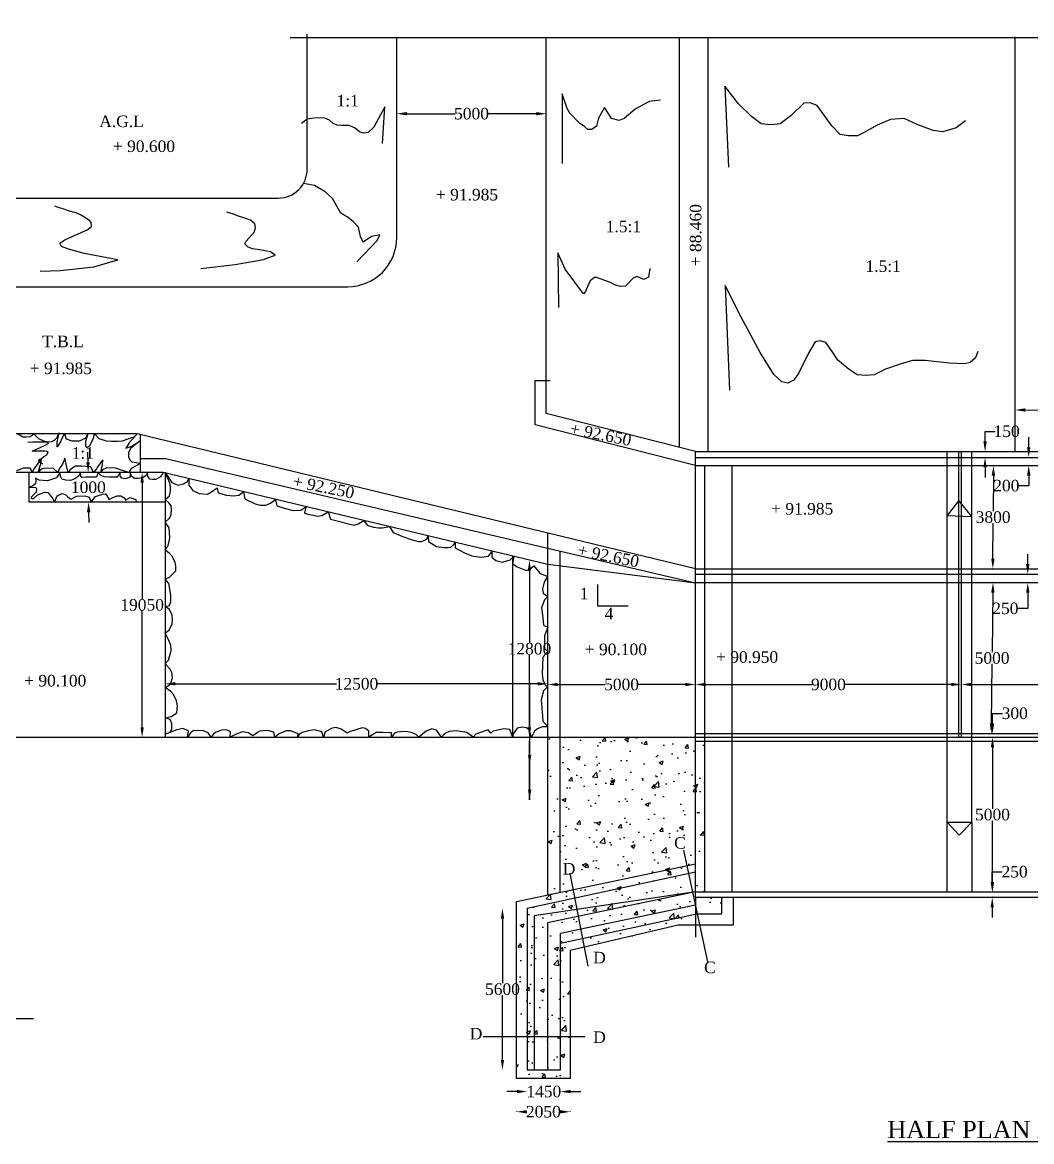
# Model space of a CAD drawing. Header units: millimetres. Extents: x 5087 to 179625, y 5031 to 118555.
# Drawn here: x 22713 to 57688, y 37127 to 75912 of the extents above; entities that cross this region are included whole.
import ezdxf

# ---------------------------------------------------------------- set-up
doc = ezdxf.new("R2010")
doc.units = ezdxf.units.MM
doc.header["$MEASUREMENT"] = 0
for name, color, linetype in [('DIM', 5, 'Continuous'), ('DO LINE', 3, 'Continuous'), ('DWG.LINE', 10, 'Continuous'), ('HATCH', 2, 'Continuous'), ('TEXT', 7, 'Continuous')]:
    doc.layers.add(name, color=color, linetype=linetype)
doc.layers.add('TITLE', color=7, linetype='Continuous', lineweight=30)
doc.styles.get("Standard").update_dxf_attribs({"font": 'TIMES.TTF', "height": 400})
doc.dimstyles.get("Standard").update_dxf_attribs({"dimtxt": 400, "dimasz": 350, "dimexe": 0.18, "dimexo": 0.0625, "dimgap": 0.09, "dimtad": 0, "dimtih": 1, "dimtoh": 1, "dimdec": 0, "dimzin": 0, "dimdsep": 46, "dimtxsty": 'Standard', "dimcen": 300, "dimclrd": 5, "dimclre": 5, "dimclrt": 4, "dimadec": 0, "dimazin": 0, "dimtfac": 1, "dimtdec": 0, "dimtofl": 0, "dimtmove": 0, "dimatfit": 3, "dimfxl": 5, "dimfxlon": 1, "dimtolj": 1, "dimtzin": 0, "dimarcsym": 0})

# ---------------------------------------------------------------- blocks, each defined once
blk = doc.blocks.new('*D37')
at = {"layer": 'Defpoints', "color": 0, "ltscale": 0.2}
for p in [(26863, 60313), (26882, 60313), (26883, 51137)]:
    blk.add_point(p, dxfattribs=at)
at = {"layer": 'DIM', "color": 5, "lineweight": -2, "ltscale": 0.2}
for p, q in [((26868, 60313), (26863, 60313)), ((26863, 59963), (26863, 55929)), ((26863, 51487), (26863, 55521)), ((26868, 51137), (26863, 51137))]:
    blk.add_line(p, q, dxfattribs=at)
at = {"layer": 'DIM', "color": 5, "ltscale": 0.2}
for points in [[(26805, 59963), (26921, 59963), (26863, 60313)], [(26805, 51487), (26921, 51487), (26863, 51137)]]:
    blk.add_solid(points, dxfattribs=at)
at = {"layer": 'DIM', "color": 4, "ltscale": 0.2, "insert": (26863, 55725), "char_height": 400, "attachment_point": 5}
blk.add_mtext('\\A1;19050', dxfattribs=at)
blk = doc.blocks.new('*D38')
at = {"layer": 'Defpoints', "color": 0, "ltscale": 0.2}
for p in [(27664, 53002), (40918, 52991), (40918, 52893)]:
    blk.add_point(p, dxfattribs=at)
at = {"layer": 'DIM', "color": 5, "lineweight": -2, "ltscale": 0.2}
for p, q in [((27664, 52996), (27664, 52991)), ((28014, 52991), (33598, 52991)), ((40568, 52991), (34984, 52991)), ((40918, 52986), (40918, 52991))]:
    blk.add_line(p, q, dxfattribs=at)
at = {"layer": 'DIM', "color": 5, "ltscale": 0.2}
for points in [[(28014, 53050), (28014, 52933), (27664, 52991)], [(40568, 53050), (40568, 52933), (40918, 52991)]]:
    blk.add_solid(points, dxfattribs=at)
at = {"layer": 'DIM', "color": 4, "ltscale": 0.2, "insert": (34291, 52991), "char_height": 400, "attachment_point": 5}
blk.add_mtext('\\A1;12500', dxfattribs=at)
blk = doc.blocks.new('*D39')
at = {"layer": 'Defpoints', "color": 0, "ltscale": 0.2}
for p in [(40202, 39610), (41364, 39610), (41364, 38861)]:
    blk.add_point(p, dxfattribs=at)
at = {"layer": 'DIM', "color": 5, "lineweight": -2, "ltscale": 0.2}
for p, q in [((39852, 38861), (39502, 38861)), ((40202, 38866), (40202, 38861)), ((41364, 38866), (41364, 38861)), ((41714, 38861), (42064, 38861))]:
    blk.add_line(p, q, dxfattribs=at)
at = {"layer": 'DIM', "color": 5, "ltscale": 0.2}
for points in [[(39852, 38920), (39852, 38803), (40202, 38861)], [(41714, 38920), (41714, 38803), (41364, 38861)]]:
    blk.add_solid(points, dxfattribs=at)
at = {"layer": 'DIM', "color": 4, "ltscale": 0.2, "insert": (40783, 38861), "char_height": 400, "attachment_point": 5}
blk.add_mtext('\\A1;1450', dxfattribs=at)
blk = doc.blocks.new('*D40')
at = {"layer": 'Defpoints', "color": 0, "ltscale": 0.2}
for p in [(39839, 39319), (41700, 39319), (41700, 38161)]:
    blk.add_point(p, dxfattribs=at)
at = {"layer": 'DIM', "color": 5, "lineweight": -2, "ltscale": 0.2}
for p, q in [((39839, 38166), (39839, 38161)), ((40189, 38161), (40196, 38161)), ((41350, 38161), (41343, 38161)), ((41700, 38166), (41700, 38161))]:
    blk.add_line(p, q, dxfattribs=at)
at = {"layer": 'DIM', "color": 5, "ltscale": 0.2}
for points in [[(40189, 38219), (40189, 38103), (39839, 38161)], [(41350, 38219), (41350, 38103), (41700, 38161)]]:
    blk.add_solid(points, dxfattribs=at)
at = {"layer": 'DIM', "color": 4, "ltscale": 0.2, "insert": (40769, 38161), "char_height": 400, "attachment_point": 5}
blk.add_mtext('\\A1;2050', dxfattribs=at)
blk = doc.blocks.new('*D41')
at = {"layer": 'Defpoints', "color": 0, "ltscale": 0.2}
for p in [(39351, 45208), (40202, 45208), (40202, 39610)]:
    blk.add_point(p, dxfattribs=at)
at = {"layer": 'DIM', "color": 5, "lineweight": -2, "ltscale": 0.2}
for p, q in [((39356, 45208), (39351, 45208)), ((39351, 44858), (39351, 42612)), ((39351, 39960), (39351, 42205)), ((39356, 39610), (39351, 39610))]:
    blk.add_line(p, q, dxfattribs=at)
at = {"layer": 'DIM', "color": 5, "ltscale": 0.2}
for points in [[(39293, 44858), (39409, 44858), (39351, 45208)], [(39293, 39960), (39409, 39960), (39351, 39610)]]:
    blk.add_solid(points, dxfattribs=at)
at = {"layer": 'DIM', "color": 4, "ltscale": 0.2, "insert": (39351, 42409), "char_height": 400, "attachment_point": 5}
blk.add_mtext('\\A1;5600', dxfattribs=at)
blk = doc.blocks.new('*D42')
at = {"layer": 'Defpoints', "color": 0, "ltscale": 0.2}
for p in [(40918, 52991), (46038, 52967), (46038, 52879)]:
    blk.add_point(p, dxfattribs=at)
at = {"layer": 'DIM', "color": 5, "lineweight": -2, "ltscale": 0.2}
for p, q in [((40918, 52972), (40918, 52967)), ((41268, 52967), (42912, 52967)), ((45688, 52967), (44044, 52967)), ((46038, 52962), (46038, 52968))]:
    blk.add_line(p, q, dxfattribs=at)
at = {"layer": 'DIM', "color": 5, "ltscale": 0.2}
for points in [[(41268, 53026), (41268, 52909), (40918, 52967)], [(45688, 53026), (45688, 52909), (46038, 52967)]]:
    blk.add_solid(points, dxfattribs=at)
at = {"layer": 'DIM', "color": 4, "ltscale": 0.2, "insert": (43478, 52967), "char_height": 400, "attachment_point": 5}
blk.add_mtext('\\A1;5000', dxfattribs=at)
blk = doc.blocks.new('*D43')
at = {"layer": 'Defpoints', "color": 0, "ltscale": 0.2}
for p in [(46038, 52879), (55256, 52967), (55256, 52886)]:
    blk.add_point(p, dxfattribs=at)
at = {"layer": 'DIM', "color": 5, "lineweight": -2, "ltscale": 0.2}
for p, q in [((46038, 52962), (46038, 52968)), ((46388, 52967), (50078, 52967)), ((54906, 52967), (51215, 52967)), ((55256, 52962), (55256, 52968))]:
    blk.add_line(p, q, dxfattribs=at)
at = {"layer": 'DIM', "color": 5, "ltscale": 0.2}
for points in [[(46388, 53026), (46388, 52909), (46038, 52967)], [(54906, 53026), (54906, 52909), (55256, 52967)]]:
    blk.add_solid(points, dxfattribs=at)
at = {"layer": 'DIM', "color": 4, "ltscale": 0.2, "insert": (50647, 52967), "char_height": 400, "attachment_point": 5}
blk.add_mtext('\\A1;9000', dxfattribs=at)
blk = doc.blocks.new('*D44')
at = {"layer": 'Defpoints', "color": 0, "ltscale": 0.2}
for p in [(55256, 52886), (63991, 52967), (63991, 52874)]:
    blk.add_point(p, dxfattribs=at)
at = {"layer": 'DIM', "color": 5, "lineweight": -2, "ltscale": 0.2}
for p, q in [((55256, 52962), (55256, 52968)), ((55606, 52967), (59055, 52967)), ((63641, 52967), (60192, 52967)), ((63991, 52962), (63991, 52968))]:
    blk.add_line(p, q, dxfattribs=at)
at = {"layer": 'DIM', "color": 5, "ltscale": 0.2}
for points in [[(55606, 53026), (55606, 52909), (55256, 52967)], [(63641, 53026), (63641, 52909), (63991, 52967)]]:
    blk.add_solid(points, dxfattribs=at)
at = {"layer": 'DIM', "color": 4, "ltscale": 0.2, "insert": (59623, 52967), "char_height": 400, "attachment_point": 5}
blk.add_mtext('\\A1;9000', dxfattribs=at)
blk = doc.blocks.new('*D49')
at = {"layer": 'Defpoints', "color": 0, "ltscale": 0.2}
for p in [(40285, 57273), (40309, 57273), (40292, 51137)]:
    blk.add_point(p, dxfattribs=at)
at = {"layer": 'DIM', "color": 5, "lineweight": -2, "ltscale": 0.2}
for p, q in [((40290, 57273), (40285, 57273)), ((40285, 56923), (40285, 54409)), ((40285, 51487), (40285, 54002)), ((40290, 51137), (40285, 51137))]:
    blk.add_line(p, q, dxfattribs=at)
at = {"layer": 'DIM', "color": 5, "ltscale": 0.2}
for points in [[(40227, 56923), (40344, 56923), (40285, 57273)], [(40227, 51487), (40344, 51487), (40285, 51137)]]:
    blk.add_solid(points, dxfattribs=at)
at = {"layer": 'DIM', "color": 4, "ltscale": 0.2, "insert": (40285, 54205), "char_height": 400, "attachment_point": 5}
blk.add_mtext('\\A1;12800', dxfattribs=at)
blk = doc.blocks.new('*D50')
at = {"layer": 'Defpoints', "color": 0, "ltscale": 0.2}
for p in [(35687, 72786), (40870, 72747), (40870, 72708)]:
    blk.add_point(p, dxfattribs=at)
at = {"layer": 'DIM', "color": 5, "lineweight": -2, "ltscale": 0.2}
for p, q in [((35687, 72752), (35687, 72747)), ((36037, 72747), (37712, 72747)), ((40520, 72747), (38844, 72747)), ((40870, 72742), (40870, 72747))]:
    blk.add_line(p, q, dxfattribs=at)
at = {"layer": 'DIM', "color": 5, "ltscale": 0.2}
for points in [[(36037, 72805), (36037, 72689), (35687, 72747)], [(40520, 72805), (40520, 72689), (40870, 72747)]]:
    blk.add_solid(points, dxfattribs=at)
at = {"layer": 'DIM', "color": 4, "ltscale": 0.2, "insert": (38278, 72747), "char_height": 400, "attachment_point": 5}
blk.add_mtext('\\A1;5000', dxfattribs=at)
blk = doc.blocks.new('*D51')
at = {"layer": 'Defpoints', "color": 0, "ltscale": 0.2}
for p in [(56323, 45778), (56354, 45778), (56354, 45593)]:
    blk.add_point(p, dxfattribs=at)
at = {"layer": 'DIM', "color": 5, "lineweight": -2, "ltscale": 0.2}
for p, q in [((56323, 46128), (56323, 46478)), ((56323, 46478), (56673, 46478)), ((56328, 45778), (56322, 45778)), ((56328, 45593), (56322, 45593)), ((56323, 45243), (56323, 44893))]:
    blk.add_line(p, q, dxfattribs=at)
at = {"layer": 'DIM', "color": 5, "ltscale": 0.2}
for points in [[(56264, 46128), (56381, 46128), (56323, 45778)], [(56264, 45243), (56381, 45243), (56323, 45593)]]:
    blk.add_solid(points, dxfattribs=at)
at = {"layer": 'DIM', "color": 4, "ltscale": 0.2, "insert": (57099, 46478), "char_height": 400, "attachment_point": 5}
blk.add_mtext('\\A1;250', dxfattribs=at)
blk = doc.blocks.new('*D52')
at = {"layer": 'Defpoints', "color": 0, "ltscale": 0.2}
for p in [(56323, 51137), (56333, 51137), (56199, 45778)]:
    blk.add_point(p, dxfattribs=at)
at = {"layer": 'DIM', "color": 5, "lineweight": -2, "ltscale": 0.2}
for p, q in [((56328, 51137), (56333, 51137)), ((56333, 50787), (56333, 48661)), ((56333, 46128), (56333, 48254)), ((56328, 45778), (56333, 45778))]:
    blk.add_line(p, q, dxfattribs=at)
at = {"layer": 'DIM', "color": 5, "ltscale": 0.2}
for points in [[(56275, 50787), (56391, 50787), (56333, 51137)], [(56275, 46128), (56391, 46128), (56333, 45778)]]:
    blk.add_solid(points, dxfattribs=at)
at = {"layer": 'DIM', "color": 4, "ltscale": 0.2, "insert": (56333, 48458), "char_height": 400, "attachment_point": 5}
blk.add_mtext('\\A1;5000', dxfattribs=at)
blk = doc.blocks.new('*D53')
at = {"layer": 'Defpoints', "color": 0, "ltscale": 0.2}
for p in [(56333, 51268), (56537, 51268), (56533, 51137)]:
    blk.add_point(p, dxfattribs=at)
at = {"layer": 'DIM', "color": 5, "lineweight": -2, "ltscale": 0.2}
for p, q in [((56333, 51618), (56333, 51968)), ((56333, 51968), (56683, 51968)), ((56338, 51268), (56333, 51268)), ((56338, 51137), (56333, 51137)), ((56333, 50787), (56333, 50437))]:
    blk.add_line(p, q, dxfattribs=at)
at = {"layer": 'DIM', "color": 5, "ltscale": 0.2}
for points in [[(56275, 51618), (56391, 51618), (56333, 51268)], [(56275, 50787), (56391, 50787), (56333, 51137)]]:
    blk.add_solid(points, dxfattribs=at)
at = {"layer": 'DIM', "color": 4, "ltscale": 0.2, "insert": (57104, 51968), "char_height": 400, "attachment_point": 5}
blk.add_mtext('\\A1;300', dxfattribs=at)
blk = doc.blocks.new('*D54')
at = {"layer": 'Defpoints', "color": 0, "ltscale": 0.2}
for p in [(56349, 56499), (56392, 56498), (56333, 51268)]:
    blk.add_point(p, dxfattribs=at)
at = {"layer": 'DIM', "color": 5, "lineweight": -2, "ltscale": 0.2}
for p, q in [((56354, 56499), (56348, 56499)), ((56345, 56149), (56321, 54087)), ((56294, 51618), (56317, 53680)), ((56295, 51268), (56289, 51268))]:
    blk.add_line(p, q, dxfattribs=at)
at = {"layer": 'DIM', "color": 5, "ltscale": 0.2}
for points in [[(56286, 56149), (56403, 56148), (56349, 56499)], [(56235, 51619), (56352, 51617), (56290, 51268)]]:
    blk.add_solid(points, dxfattribs=at)
at = {"layer": 'DIM', "color": 4, "ltscale": 0.2, "insert": (56319, 53883), "char_height": 400, "attachment_point": 5}
blk.add_mtext('\\A1;5000', dxfattribs=at)
blk = doc.blocks.new('*D55')
at = {"layer": 'Defpoints', "color": 0, "ltscale": 0.2}
for p in [(56752, 56789), (57555, 56789), (56743, 56498)]:
    blk.add_point(p, dxfattribs=at)
at = {"layer": 'DIM', "color": 5, "lineweight": -2, "ltscale": 0.2}
for p, q in [((57555, 57139), (57555, 57489)), ((57550, 56789), (57555, 56789)), ((57550, 56498), (57555, 56498)), ((57555, 56148), (57555, 55604)), ((57555, 55604), (57205, 55604))]:
    blk.add_line(p, q, dxfattribs=at)
at = {"layer": 'DIM', "color": 5, "ltscale": 0.2}
for points in [[(57497, 57139), (57613, 57139), (57555, 56789)], [(57497, 56148), (57613, 56148), (57555, 56498)]]:
    blk.add_solid(points, dxfattribs=at)
at = {"layer": 'DIM', "color": 4, "ltscale": 0.2, "insert": (56779, 55604), "char_height": 400, "attachment_point": 5}
blk.add_mtext('\\A1;250', dxfattribs=at)
blk = doc.blocks.new('*D57')
at = {"layer": 'Defpoints', "color": 0, "ltscale": 0.2}
for p in [(56337, 60557), (56366, 60557), (56315, 56977)]:
    blk.add_point(p, dxfattribs=at)
at = {"layer": 'DIM', "color": 5, "lineweight": -2, "ltscale": 0.2}
for p, q in [((56361, 60557), (56366, 60557)), ((56363, 60207), (56356, 58970)), ((56346, 57327), (56354, 58563)), ((56339, 56977), (56344, 56977))]:
    blk.add_line(p, q, dxfattribs=at)
at = {"layer": 'DIM', "color": 5, "ltscale": 0.2}
for points in [[(56305, 60208), (56422, 60207), (56366, 60557)], [(56288, 57327), (56404, 57326), (56344, 56977)]]:
    blk.add_solid(points, dxfattribs=at)
at = {"layer": 'DIM', "color": 4, "ltscale": 0.2, "insert": (56355, 58767), "char_height": 400, "attachment_point": 5}
blk.add_mtext('\\A1;3800', dxfattribs=at)
blk = doc.blocks.new('*D58')
at = {"layer": 'Defpoints', "color": 0, "ltscale": 0.2}
for p in [(57065, 60839), (57065, 60557), (57588, 60557)]:
    blk.add_point(p, dxfattribs=at)
at = {"layer": 'DIM', "color": 5, "lineweight": -2, "ltscale": 0.2}
for p, q in [((57588, 61189), (57588, 61539)), ((57583, 60839), (57588, 60839)), ((57583, 60557), (57588, 60557)), ((57588, 60207), (57588, 59857)), ((57588, 59857), (57238, 59857))]:
    blk.add_line(p, q, dxfattribs=at)
at = {"layer": 'DIM', "color": 5, "ltscale": 0.2}
for points in [[(57530, 61189), (57647, 61189), (57588, 60839)], [(57530, 60207), (57647, 60207), (57588, 60557)]]:
    blk.add_solid(points, dxfattribs=at)
at = {"layer": 'DIM', "color": 4, "ltscale": 0.2, "insert": (56812, 59857), "char_height": 400, "attachment_point": 5}
blk.add_mtext('\\A1;200', dxfattribs=at)
blk = doc.blocks.new('*D59')
at = {"layer": 'Defpoints', "color": 0, "ltscale": 0.2}
for p in [(56075, 61040), (56132, 61040), (56125, 60839)]:
    blk.add_point(p, dxfattribs=at)
at = {"layer": 'DIM', "color": 5, "lineweight": -2, "ltscale": 0.2}
for p, q in [((56075, 61390), (56075, 61740)), ((56075, 61740), (56425, 61740)), ((56080, 61040), (56075, 61040)), ((56080, 60839), (56075, 60839)), ((56075, 60489), (56075, 60139))]:
    blk.add_line(p, q, dxfattribs=at)
at = {"layer": 'DIM', "color": 5, "ltscale": 0.2}
for points in [[(56017, 61390), (56134, 61390), (56075, 61040)], [(56017, 60489), (56134, 60489), (56075, 60839)]]:
    blk.add_solid(points, dxfattribs=at)
at = {"layer": 'DIM', "color": 4, "ltscale": 0.2, "insert": (56823, 61740), "char_height": 400, "attachment_point": 5}
blk.add_mtext('\\A1;150', dxfattribs=at)
blk = doc.blocks.new('*D60')
at = {"layer": 'Defpoints', "color": 0, "ltscale": 0.2}
for p in [(57120, 62465), (71361, 62445), (71361, 62429)]:
    blk.add_point(p, dxfattribs=at)
at = {"layer": 'DIM', "color": 5, "lineweight": -2, "ltscale": 0.2}
for p, q in [((57120, 62476), (57120, 62481)), ((57470, 62480), (62058, 62468)), ((71011, 62445), (63445, 62465)), ((71361, 62440), (71361, 62445))]:
    blk.add_line(p, q, dxfattribs=at)
at = {"layer": 'DIM', "color": 5, "ltscale": 0.2}
for points in [[(57470, 62538), (57470, 62421), (57120, 62481)], [(71011, 62504), (71011, 62387), (71361, 62445)]]:
    blk.add_solid(points, dxfattribs=at)
at = {"layer": 'DIM', "color": 4, "ltscale": 0.2, "insert": (62751, 62466), "char_height": 400, "attachment_point": 5}
blk.add_mtext('\\A1;14100', dxfattribs=at)
blk = doc.blocks.new('*D71')
at = {"layer": 'Defpoints', "color": 0, "ltscale": 0.2}
for p in [(24993, 60313), (25006, 60313), (25019, 59288)]:
    blk.add_point(p, dxfattribs=at)
at = {"layer": 'DIM', "color": 5, "lineweight": -2, "ltscale": 0.2}
for p, q in [((24989, 60663), (24984, 61013)), ((24998, 60313), (24993, 60313)), ((25011, 59287), (25006, 59287)), ((25010, 58937), (25015, 58587))]:
    blk.add_line(p, q, dxfattribs=at)
at = {"layer": 'DIM', "color": 5, "ltscale": 0.2}
for points in [[(25047, 60664), (24930, 60662), (24993, 60313)], [(25069, 58938), (24952, 58937), (25006, 59287)]]:
    blk.add_solid(points, dxfattribs=at)
at = {"layer": 'DIM', "color": 4, "ltscale": 0.2, "insert": (25000, 59800), "char_height": 400, "attachment_point": 5}
blk.add_mtext('\\A1;1000', dxfattribs=at)

msp = doc.modelspace()

# ---------------------------------------------------------------- hatches: boundary and pattern name
at = {"layer": 'HATCH', "ltscale": 0.2}
h = msp.add_hatch(dxfattribs=at)
h.set_pattern_fill('AR-CONC', color=256, scale=200, style=0)
h.paths.add_polyline_path([(46037.8, 51137.5), (41347, 51137.5), (41347, 45767.4), (46037.8, 46748.8)])
h.paths.add_polyline_path([(41347, 51137.5), (40917.8, 51137.5), (40917.8, 45677.6), (41347, 45767.4)])
h.paths.add_polyline_path([(46368, 51007.5), (46037.8, 51007.5), (46037.8, 45778.1), (46368, 45778.1)])
h.paths.add_polyline_path([(45747.9, 46688.1), (41805, 45863.2), (41862.2, 45564.9), (45807.4, 46414.3)])
h.paths.add_polyline_path([(45807.4, 46414.3), (41862.2, 45564.9), (41937.5, 45172.7), (45948.6, 45764.9)])
h.paths.add_polyline_path([(45948.6, 45764.9), (45928, 45761.8), (41983.2, 44935), (42068.8, 44489), (46037.8, 45321.7), (46037.8, 45354.8)])
h.paths.add_polyline_path([(45928, 45761.8), (41937.5, 45172.7), (41983.2, 44935)])
h.paths.add_polyline_path([(46037.8, 45013.4), (46037.8, 45321.7), (42068.8, 44489), (42130.4, 44167.9)])
h.paths.add_polyline_path([(45434.2, 44627.7), (46037.8, 44627.7), (46037.8, 45013.4), (42130.4, 44167.9), (42188.3, 43866.5)])
h.paths.add_polyline_path([(46955.9, 45592.8), (46037.8, 45592.8), (46037.8, 45354.8), (46110.1, 45022.4), (46955.9, 45022.4)])
h.paths.add_polyline_path([(46037.8, 46463.9), (45807.4, 46414.3), (45948.6, 45764.9), (46037.8, 45778.1)])
h.paths.add_polyline_path([(46037.8, 46748.8), (45747.9, 46688.1), (45807.4, 46414.3), (46037.8, 46463.9)], flags=17)
h.paths.add_polyline_path([(41699.7, 43752), (42188.3, 43866.5), (42130.4, 44167.9), (41364, 44002.1), (41364, 40769.3), (41699.7, 40769.3)])
h.paths.add_polyline_path([(42068.8, 44489), (41364, 44341.1), (41364, 44002.1), (42130.4, 44167.9)])
h.paths.add_polyline_path([(41983.2, 44935), (40913.1, 44710.6), (40913.1, 40769.3), (41364, 40769.3), (41364, 44341.1), (42068.8, 44489)])
h.paths.add_polyline_path([(41983.2, 44935), (41937.5, 45172.7), (40453.4, 44953.6), (40453.4, 40769.3), (40913.1, 40769.3), (40913.1, 44710.6)])
h.paths.add_polyline_path([(41937.5, 45172.7), (41862.2, 45564.9), (40202.1, 45207.5), (40202.1, 40769.3), (40453.4, 40769.3), (40453.4, 44953.6)])
h.paths.add_polyline_path([(41862.2, 45564.9), (41805, 45863.2), (39839.1, 45451.9), (39839.1, 40769.3), (40202.1, 40769.3), (40202.1, 45207.5)])
h.paths.add_polyline_path([(41699.7, 40769.3), (41364, 40769.3), (41364, 39610.1), (40202.1, 39610.1), (40202.1, 40769.3), (39839.1, 40769.3), (39839.1, 39318.6), (41699.7, 39318.6)])
h.paths.add_polyline_path([(41364, 40769.3), (40913.1, 40769.3), (40913.1, 39610.1), (41364, 39610.1)], flags=17)
h.paths.add_polyline_path([(40913.1, 40769.3), (40453.4, 40769.3), (40453.4, 39610.1), (40913.1, 39610.1)], flags=17)
h.paths.add_polyline_path([(40453.4, 40769.3), (40202.1, 40769.3), (40202.1, 39610.1), (40453.4, 39610.1)], flags=17)
h.paths.add_polyline_path([(41344.5, 46282.9), (41966.5, 46282.9), (41966.5, 46869.5), (41344.5, 46869.5)], flags=9)
h.paths.add_polyline_path([(45196.2, 47166.2), (45794.6, 47166.2), (45794.6, 47779.6), (45196.2, 47779.6)], flags=24)
h.paths.add_polyline_path([(38685.2, 42712.3), (40017.1, 42712.3), (40017.1, 42105.3), (38685.2, 42105.3)], flags=9)

# ---------------------------------------------------------------- linework, layer by layer
at = {"layer": 'DIM', "ltscale": 0.2}
msp.add_lwpolyline([(40291, 52991.3), (40291, 48975.3)], dxfattribs=at)
at = {"layer": 'DO LINE', "ltscale": 0.2}
for p, q in [((46368, 51275.3), (46368, 60557.4)), ((46037.8, 45592.8), (46037.8, 51291.7)), ((54758.9, 45778.1), (54758.9, 48195.8)), ((54758.9, 48195.8), (55620.3, 48195.8)), ((55620.3, 48195.8), (55620.3, 45778.1))]:
    msp.add_line(p, q, dxfattribs=at)
for points in [[(54758.9, 51137.5), (54758.9, 61039.8)], [(55620.3, 51137.5), (55620.3, 61039.8)], [(47307.2, 45778.1), (47307.2, 60557.4)], [(54758.9, 58819.4), (55620.3, 58791.2), (55168, 59349.1), (54758.9, 58819.4)], [(41347, 45767.4), (41347, 57585.2)], [(18086, 51137.5), (108115.1, 51137.5), (108115.1, 51987.9)], [(46037.8, 45778.1), (40453.4, 44953.6), (40453.4, 39610.1)], [(46037.8, 45778.1), (82127.8, 45778.1)], [(45928, 45761.8), (40913.1, 44710.6), (40913.1, 39610.1)], [(46037.8, 45592.8), (82127.8, 45592.8)], [(46037.8, 45321.7), (41364, 44341.1)]]:
    msp.add_lwpolyline(points, dxfattribs=at)
at = {"layer": 'DWG.LINE', "ltscale": 0.2}
for p, q in [((46037.8, 51291.7), (46037.8, 61039.8)), ((46368, 45778.1), (46368, 51275.3)), ((46037.8, 46463.9), (40202.1, 45207.5)), ((46955.9, 45022.4), (46955.9, 45592.8)), ((40202.1, 45207.5), (40202.1, 39610.1)), ((41364, 44002.1), (46079, 45022.4)), ((46079, 45022.4), (46955.9, 45022.4)), ((41364, 39610.1), (41364, 44341.1)), ((40202.1, 39610.1), (41364, 39610.1))]:
    msp.add_line(p, q, dxfattribs=at)
for points in [[(31994.1, 75382.4), (59069.1, 75382.4), (59069.1, 75911.8), (59798.3, 74755.1), (59856, 75382.4), (93623, 75382.4)], [(46037.8, 61039.8), (40870.1, 62354.3), (40870.1, 75395.1)], [(45487.4, 61179.8), (45487.4, 75382.4)], [(46483.2, 61039.8), (46483.2, 75382.4)], [(57119.7, 61039.8), (57119.7, 75406.8)], [(46037.8, 60557.4), (40483.5, 61970.7), (40483.5, 63505), (41004.8, 63505)], [(46037.8, 56976.9), (26695.2, 61648.5), (19261.2, 61648.5)], [(26810.6, 60313), (26810.6, 61620.6)], [(46037.8, 61039.8), (82228.9, 61039.8)], [(55168, 51137.5), (55168, 61039.8)], [(55256, 51137.5), (55256, 61039.8)], [(46037.8, 56475.3), (27671.7, 60783.6), (26810.6, 60783.6)], [(46037.8, 60838.8), (82228.9, 60838.8)], [(46037.8, 60557.4), (82228.9, 60557.4)], [(46037.8, 56475.3), (40917.8, 57127.3), (27590.6, 60313), (19238.1, 60313)], [(27664.1, 59287.5), (22943, 59287.5), (22943, 60313)], [(27664.1, 60313), (27664.1, 51137.5)], [(40917.8, 45677.6), (40917.8, 58226.6)], [(39712.7, 51137.5), (39712.7, 57415.4)], [(46037.8, 56976.9), (82289.8, 56976.9)], [(46037.8, 56789.1), (82289.8, 56789.1)], [(42638.3, 56437.7), (42638.3, 55697.8), (43708.3, 55697.8)], [(46037.8, 56498.2), (82127.8, 56498.2)], [(46037.8, 51267.5), (82127.8, 51267.5)], [(46037.8, 51007.5), (82127.8, 51007.5)], [(54758.9, 48195.8), (54758.9, 51137.5)], [(55620.3, 48195.8), (55620.3, 51137.5)], [(54758.9, 48195.8), (55175.7, 47744.5), (55620.3, 48195.8)], [(46472.7, 43354.7), (45630.9, 47226)], [(47347.6, 45592.8), (47347.6, 44627.7), (46063.6, 44627.7), (45434.2, 44627.7), (41699.7, 43752), (41699.7, 39318.6), (39839.1, 39318.6), (39839.1, 45451.9), (46037.8, 46748.8)], [(42315.9, 43201.8), (41697.2, 46424.7)], [(46037.8, 45592.8), (46037.8, 44216.4)], [(20362.1, 41392.1), (23096.9, 41392.1)], [(38682.5, 40769.3), (42202.8, 40769.3)]]:
    msp.add_lwpolyline(points, dxfattribs=at)
for points in [[(19305.5, 69822.1), (31584, 69822.1, 0.4142136), (32584, 70822.1), (32584, 75501.7)], [(19305.5, 66751.3), (33986.7, 66751.3, 0.4142136), (35686.7, 68451.3), (35686.7, 75356.5)]]:
    msp.add_lwpolyline(points, format="xyb", dxfattribs=at)
at = {"layer": 'HATCH', "ltscale": 0.2}
for points in [[(55398.8, 72501.2), (55077.4, 72254.2), (54607.6, 72114.3), (54277.9, 72163.7), (53725.7, 72377.7), (53272.4, 72583.5), (52794.4, 72550.6), (52341.1, 72353), (51863.1, 72089.6), (51648.8, 71982.5), (51327.3, 71982.5), (51055.4, 72023.7), (50766.9, 72328.3), (50494.9, 72698.8), (50255.9, 73036.3), (50016.9, 73118.6), (49794.4, 73110.4), (49354.6, 72690.5), (48975.5, 72394.2), (48654, 72361.2), (48316.1, 72394.2), (47978.2, 72649.4), (47524.9, 73093.9), (47055.1, 73703.1), (47187, 70895.9)], [(44831.6, 73221.1), (44435.4, 73168.3), (43954.8, 72904.5), (43569.2, 72582.7), (43389.6, 72514.1), (43125.5, 72577.4), (43056.8, 72698.8), (42882.5, 72962.6), (42679.7, 72591.5), (42611, 72317.1), (42442, 72201.1), (42310, 72195.8), (42209.6, 72290.7), (42019.4, 72417.4), (41686.7, 72760.3), (41591.6, 72929.1), (41417.3, 73430.4), (41417.3, 71019.2)], [(35193, 71709.9), (35272.5, 72980.3), (34896.7, 72280.1), (34694.4, 72092.5), (34535.4, 72078), (34398.1, 72121.3), (34246.4, 72244), (34036.8, 72337.9), (33783.9, 72337.9), (33624.9, 72345.1), (33480.4, 72410.1), (33357.5, 72518.3), (33198.5, 72590.5), (32931.2, 72604.9), (32830, 72590.5), (32584, 72561.6), (32381.9, 72402.8)], [(34302.1, 67617.4), (35003.6, 68352.5), (35095.6, 68553.5), (34813.8, 68490.4), (34526.3, 68300.8), (34428.6, 68490.4), (34359.6, 68812), (34175.6, 69013), (33962.9, 69168), (33859.4, 69231.2), (33750.2, 69305.9), (33462, 69808.1), (33209, 70037.8), (32841.1, 70261.8), (32456.5, 70333.5)], [(23325.6, 67294.7), (24018.2, 67311.1), (25193.7, 67435.7), (26022.7, 67678.9), (24851.7, 67904.8), (24312.6, 68055.3), (24063.3, 68148), (24011.1, 68258), (24185.1, 68373.8), (24411.1, 68478), (24985.1, 68730.5), (25112.6, 68840.5), (25095.2, 68973.7), (25037.2, 69043.2), (24724.2, 69240.1), (24561.9, 69309.5), (24301, 69379), (24121.3, 69448.5), (23988, 69483.3), (23843.1, 69541.2), (23843.1, 69541.2)], [(28892.2, 67379.7), (30090.1, 67526.2), (31071.5, 67700.4), (31477.1, 67846.2), (31314.8, 67963.7), (30933.6, 68024.4), (30686.2, 68060.9), (30540.3, 68121.7), (30422.6, 68239.1), (30463.2, 68328.3), (30755.8, 68654.8), (30796.3, 68800.7), (30767.9, 68930.3), (30617.9, 69055.9), (30382.7, 69136.9), (30167.7, 69213.8), (30029.8, 69262.5), (29798.7, 69339.4)], [(44452, 67384.7), (44414.5, 67085.4), (44245.9, 67001.2), (44016.5, 67108.8), (43876, 67048), (43613.8, 66772), (43440.5, 66762.7), (43267.3, 66809.4), (43056.6, 66912.3), (42611.7, 67066.7), (42541.5, 67066.7), (42391.6, 66959.1), (42312, 66781.4), (42223, 66584.9), (42162.2, 66510.1), (41526.8, 67361.5), (41269.3, 67927.4), (41297.3, 66028.4)], [(55821.4, 64508.9), (55743.7, 64291.9), (55562.6, 64126.5), (55360.8, 64085.1), (54843.3, 64100.6), (53994.7, 64193.6), (53565.2, 64193.6), (53166.7, 64074.8), (52625.8, 63892.3), (52232.5, 63695.9), (51953.1, 63680.4), (51642.6, 63701.1), (51363.2, 63887.2), (50975.1, 64202.5), (50777.6, 64503.6), (50555.1, 64813.8), (50363.7, 64881), (50182.6, 64839.6), (49965.2, 64472.6), (49618.5, 63769.7), (49442.6, 63516.4), (49240.8, 63407.8), (49033.8, 63454.4), (48754.3, 63712.8), (48278.3, 64477.8), (47622.8, 65691.9), (47063.9, 66792.9), (47215.8, 63167.7)], [(22563, 61648.5), (22725.4, 61544.5), (22841.7, 61544.5), (22987.1, 61561.4), (23050.1, 61602.6), (23108.3, 61648.5), (23269, 61491.5), (23441.1, 61411.7), (23598.6, 61375.3), (23736.8, 61392.3), (23841, 61443.1), (23921, 61525.4), (23976.8, 61687.7), (23901.6, 61365.7), (23901.6, 61205.9), (23964.6, 61251.9), (24030.1, 61370.5), (24085.8, 61479.4), (24173.1, 61648.5), (24234.8, 61479.5), (24428.7, 61416.5), (24678.4, 61416.5), (24772.9, 61450.4), (24906.2, 61513.4), (24940.1, 61564.2), (24981.3, 61648.5), (24903.8, 61389.9), (24903.8, 61230.1), (24942.6, 61184.1), (25054, 61247), (25117.1, 61372.9), (25192.2, 61540), (25216.4, 61648.5), (25362.4, 61489.2), (25621.8, 61409.3), (25801.1, 61397.2), (26009.6, 61397.2), (26179.2, 61416.6), (26467.7, 61511), (26581.6, 61547.3), (26695.2, 61648.5), (26419.2, 61341.5), (26300.4, 61160), (26470.1, 61210.8), (26659.1, 61319.7), (26810.6, 61421.4), (26455.6, 61141.7), (26387.7, 60996.4), (26387.7, 60853.6), (26438.6, 60749.5), (26501.6, 60684.1), (26810.6, 60640.5), (26705.4, 60571.5), (26484.9, 60457.7), (26400, 60313), (26152.8, 60397.1), (25939.5, 60469.8), (25639, 60472.2), (25483.8, 60402), (25435.4, 60313), (25485, 60578.6), (25506.8, 60750.5), (25317.7, 60506), (25281.4, 60445.5), (25179.6, 60313), (25087.5, 60510.8), (24748.2, 60532.6), (24544.6, 60530.2), (24355.5, 60397), (24302.2, 60313), (24251.3, 60493.9), (24188.3, 60806.2), (24101, 60600.4), (23972.5, 60416.4), (23941, 60313), (23796.7, 60452.8), (23544.6, 60460.1), (23401.6, 60445.6), (23331.4, 60394.7), (23263.5, 60313), (23365.3, 60658.6), (23370.1, 60801.5), (23125.3, 60452.8), (23062.3, 60351.2), (23067.2, 60313), (22979.9, 60469.8), (22747.2, 60464.9), (22507.3, 60368.1)], [(23425.4, 60608.1), (23343.5, 60644.8), (23299.1, 60700.3), (23297.2, 60768), (23370.1, 60801.5), (23457.4, 60869.9), (23564.1, 60929.1), (23608, 61027.5), (23488.2, 61050), (23345.9, 61058.3), (23208.3, 61053.6), (23048.1, 61052.4), (23301.1, 61174.1), (23497.2, 61262.3), (23610.9, 61316.1), (23622.9, 61343), (23516.6, 61364), (23289.1, 61364), (23069, 61364), (22899.9, 61350.5)], [(27590.6, 60313), (27499.9, 60169), (27340.1, 60076.2), (27223.3, 60076.2), (27132.7, 60083.3), (27094.5, 60130.9), (27061.2, 60185.7), (27049.2, 60313), (26989.6, 60197.6), (26875.2, 60133.3), (26715.4, 60104.7), (26601, 60109.5), (26488.9, 60185.7), (26443.6, 60313), (26443.6, 60147.6), (26280.3, 60090.4), (26156.4, 60111.9), (26118.2, 60178.6), (26101.5, 60238.1), (26101.5, 60313), (25994.2, 60147.6), (25736.7, 60147.6), (25555.5, 60169), (25429.1, 60211.9), (25340.9, 60313), (25281.3, 60152.4), (25076.3, 60147.6), (24914.1, 60147.6), (24768.7, 60140.5), (24742.5, 60185.7), (24726.9, 60313), (24657.7, 60183.4), (24531.4, 60090.5), (24378.8, 60040.5), (24221.4, 60045.2), (24083.1, 60083.3), (24042.6, 60150), (24025.9, 60238.2), (24009.2, 60313), (23896.4, 60128.3), (23584.1, 60021.2), (23290.8, 60045), (23162.1, 60121.2), (23162.1, 60121.2), (23174, 60011.6), (23162.1, 59916.4), (23038.1, 59833), (22943, 59800.3), (23181.2, 59790.1), (23205, 59744.9), (23185.9, 59630.6), (23030.9, 59471), (23016.6, 59425.8), (23088.2, 59406.7), (23228.8, 59523.4), (23481.6, 59628.2), (23596, 59618.7), (23755.8, 59421), (23824.9, 59287.5), (23921.5, 59510.7), (24090.8, 59582.1), (24224.3, 59536.9), (24274.4, 59477.4), (24362.6, 59417.8), (24398.3, 59391.6), (24591.5, 59494), (24882.3, 59508.3), (25032.6, 59458.3), (25099.3, 59287.5), (25246.4, 59482.4), (25489.6, 59558.6), (25592.1, 59572.9), (25654.1, 59496.6), (25692.3, 59418.1), (25716.1, 59375.2), (25844.9, 59444.2), (26002.2, 59503.8), (26128.6, 59506.2), (26259.7, 59422.8), (26281.2, 59353.7), (26443.3, 59451.4), (26648.4, 59372.8), (26653.1, 59287.5)], [(27664.1, 51243.3), (27835, 51311.3), (27891.2, 51417.7), (27888.3, 51618.8), (27838, 51748.9), (27664.1, 51808), (27870.5, 51863.3), (28062.9, 51987.5), (28092.5, 52230), (28054, 52404.4), (27947.5, 52617.3), (27855.7, 52720.8), (27664.1, 52859.7), (27846.8, 52983.4), (27920.8, 53202.2), (27897.2, 53388.4), (27838, 53497.8), (27664.1, 53687.1), (27778.8, 53809.7), (27873.6, 54140.8), (27858.8, 54330), (27790.7, 54495.6), (27746.3, 54584.3), (27664.1, 54755.8), (27805.5, 54849), (27903.2, 55073.7), (27920.9, 55203.7), (27900.2, 55366.4), (27808.5, 55570.4), (27664.1, 55667.9), (27811.4, 55708.7), (27852.9, 55847.6), (27861.8, 56057.6), (27784.8, 56471.5), (27664.1, 56616.4), (27812.2, 56683.8), (28030, 56910.8), (28030, 57071.5), (28006.3, 57203.9), (27887.9, 57426.2), (27812.2, 57501.8), (27664.1, 57629.5), (27750.7, 57766.6), (27788.5, 57880.1), (27821.7, 58045.6), (27798, 58395.5), (27664.1, 58589.3), (27816.9, 58729.8), (27873.7, 58857.4), (27883.2, 59027.6), (27873.7, 59155.3), (27793.3, 59264.1), (27664.1, 59372.8), (27807.5, 59505.2), (27840.6, 59666), (27840.6, 59817.3), (27826.4, 59949.7), (27664.1, 60313), (27892.7, 59963.9), (28105.7, 59878.8), (28299.8, 59921.3), (28437.1, 60001.7), (28479.5, 60100.5), (28479.7, 59878.8), (28616.9, 59684.9), (28844.2, 59590.3), (29128.2, 59562), (29265.5, 59647.1), (29459.5, 59779.5), (29459.5, 59779.5), (29494.9, 59604.8), (29783.7, 59524.5), (30044.1, 59510.3), (30214.5, 59529.2), (30371.8, 59648.2), (30422.8, 59406.2), (30782.5, 59231.3), (30957.7, 59184), (31147, 59184), (31308, 59245.5), (31481.6, 59382.9), (31535.2, 59160.4), (31790.8, 59080), (32093.8, 58999.6), (32363.6, 59009.1), (32463, 59080), (32463, 59080), (32540.7, 59129.8), (32493.8, 58908.3), (32602.7, 58865.7), (32948.2, 58799.5), (33090.2, 58827.9), (33307.8, 58946.4), (33393.2, 58695.5), (33715.1, 58619.8), (33956.5, 58548.9), (34216.9, 58492.2), (34344.7, 58534.7), (34541.6, 58651.5), (34662.5, 58491.6), (34880.2, 58416), (35050.7, 58401.8), (35192.7, 58401.8), (35433.4, 58438.3), (35561.9, 58231.5), (35921.7, 58085), (36182, 57990.4), (36428.2, 57919.5), (36541.8, 57924.2), (36726.4, 58004.6), (36779.1, 58116.6), (36784.6, 57927.8), (37063.9, 57752.8), (37324.2, 57719.7), (37456.8, 57719.7), (37556.2, 57724.5), (37669.8, 57823.8), (37706.6, 57894.9), (37706.6, 57705.6), (38034.3, 57525.9), (38289.9, 57431.3), (38503, 57388.8), (38621.3, 57384), (38701.8, 57388.8), (38862.7, 57412.4), (38938.5, 57511.7), (38987.3, 57588.8), (38987.3, 57377.8), (39120.6, 57264.3), (39347.8, 57202.8), (39504, 57254.8), (39622.4, 57287.9), (39744.5, 57407.8), (39702.9, 57160.2), (39854.3, 57046.8), (40143.1, 56928.6), (40247.2, 56928.6), (40431.9, 57079.9), (40526.5, 56966.4), (40659.1, 56810.3), (40862.6, 56730), (40917.8, 56734.7), (40796.8, 56515.2), (40740, 56278.8), (40763.7, 56132.2), (40917.8, 56018.8), (40801.5, 55905.3), (40702.1, 55626.3), (40754.2, 55281.1), (40777.9, 55025.8), (40917.8, 54950.2), (40806.3, 54653.9), (40811, 54218.9), (40917.8, 54105.4), (40744.8, 53909.5), (40725.9, 53332.6), (40744.8, 53134), (40844.2, 52930.7), (40917.8, 52892.9), (40768.5, 52743.8), (40692.8, 52436.5), (40730.7, 52025.1), (40749.6, 51698.9), (40917.8, 51500.3), (40725.7, 51500.3), (40564.8, 51431.5), (40455.9, 51351.1), (40427.5, 51280.2), (40356.5, 51137.5), (40271.3, 51398.4), (40181.3, 51469.3), (40039.3, 51483.5), (39859.4, 51450.4), (39778.9, 51336.9), (39712.7, 51251.8), (39712.7, 51137.5), (39608.5, 51403.1), (39395.5, 51426.7), (39192, 51384.2), (39016.8, 51346.4), (38950.5, 51275.4), (38857.5, 51393.9), (38587.7, 51308.8), (38431.4, 51247.3), (38332, 51137.5), (38119, 51308.8), (37754.5, 51365.5), (37508.4, 51341.9), (37352.1, 51266.3), (37238.5, 51137.5), (37068.1, 51384.5), (36902.4, 51427), (36708.3, 51351.4), (36457.5, 51137.5), (36360.6, 51238.4), (36190.2, 51309.3), (36010.3, 51337.7), (35830.4, 51328.2), (35707.4, 51318.8), (35608, 51285.7), (35508.5, 51137.5), (35508.5, 51290.4), (35205.6, 51309.3), (34973.6, 51309.3), (34722.7, 51137.5), (34722.7, 51347.2), (34609.1, 51446.5), (34490.8, 51465.4), (34078.9, 51337.7), (33970.1, 51276.2), (33761.8, 51422.8), (33591.4, 51474.8), (33449.3, 51455.9), (33203.2, 51328.2), (33146.4, 51137.5), (33086.9, 51328.5), (32831.3, 51394.7), (32627.8, 51356.9), (32414.7, 51300.2), (32305.9, 51229.2), (32244.3, 51137.5), (32275.1, 51262.3), (32021.8, 51366.3), (31851.4, 51366.3), (31614.7, 51257.6), (31463.2, 51137.5), (31425.4, 51319.1), (31202.9, 51375.8), (30947.3, 51352.2), (30862.1, 51304.9), (30696.4, 51191.4), (30549.6, 51295.4), (30341.3, 51323.8), (30147.3, 51257.6), (29910.6, 51137.5), (29922.6, 51328.6), (29799.6, 51399.5), (29610.2, 51390.1), (29425.6, 51314.4), (29335.6, 51257.7), (29250.4, 51137.5), (29146.3, 51295.5), (28985.3, 51361.7), (28649.2, 51375.9), (28549.8, 51300.2), (28483.6, 51215.1), (28441, 51137.5), (28469.4, 51361.7), (28275.3, 51437.4), (28067, 51394.8), (27664.1, 51243.3)]]:
    msp.add_lwpolyline(points, dxfattribs=at)

# ---------------------------------------------------------------- texts
at = {"layer": 'TEXT', "ltscale": 0.2}
for s, p in [('1:1', (33602.2, 72998.3)), ('A.G.L', (25377.8, 72283.6)), ('+ 90.600', (25851, 71419.8)), ('+ 91.985', (37045.6, 69742.7)), ('1.5:1', (42929.7, 68638.7)), ('1.5:1', (51931.5, 67263.6)), ('T.B.L', (23398.5, 64656.1)), ('+ 91.985', (22968.9, 63723)), ('1:1', (24419.8, 60790.1)), ('+ 91.985', (48660.3, 58857.6)), ('1', (42027.8, 55921.1)), ('4', (42892.1, 55222.3)), ('+ 90.100', (42204, 53985.5)), ('+ 90.950', (46751.9, 53720.5)), ('+ 90.100', (22775.5, 52900.7)), ('C', (45298.5, 47277.3)), ('D', (41442.2, 46380.6)), ('D', (42495.7, 43304.7)), ('C', (46337, 42964.7)), ('D', (38217.2, 40667.5)), ('D', (42495.7, 40546.2))]:
    msp.add_text(s, height=400, dxfattribs=at).set_placement(p)
for s, rotation, p in [('+ 88.460', 90, (46244.8, 67461.5)), ('+ 92.650', 348.70266, (41661.9, 61652.4)), ('+ 92.250', 348.70266, (32058.5, 59826.7)), ('+ 92.650', 348.70266, (41928.1, 57443))]:
    msp.add_text(s, height=400, rotation=rotation, dxfattribs=at).set_placement(p)
at = {"layer": 'TITLE', "ltscale": 0.2}
msp.add_text('%%UHALF PLAN AT TOP   HALF PLAN AT BOTTOM', height=600, dxfattribs=at).set_placement((52689.5, 37247))

# ---------------------------------------------------------------- dimensions: what is measured, and where the dimension line sits
at = {"layer": 'DIM', "ltscale": 0.2}
for base, p1, p2, text, picture, middle in [((40870.1, 72746.9), (35686.7, 72785.8), (40870.1, 72708), '5000', '*D50', (38278.4, 72746.9)), ((40917.8, 52991.3), (27664.1, 53002.2), (40917.8, 52892.9), '12500', '*D38', (34290.9, 52991.3)), ((46037.8, 52967.3), (40917.8, 52991.5), (46037.8, 52879.1), '5000', '*D42', (43477.8, 52967.3)), ((41364, 38861.3), (40202.1, 39610.1), (41364, 39610.1), '1450', '*D39', (40783, 38861.3))]:
    dim = msp.add_linear_dim(base=base, p1=p1, p2=p2, text=text, dimstyle='Standard', dxfattribs=at)
    dim.commit()
    dim.dimension.update_dxf_attribs({"geometry": picture, "text_midpoint": middle})
for base, p1, p2, angle, text, picture, middle, dimtype in [((71361.3, 62444.5), (57119.7, 62464.8), (71361.3, 62428.7), 359.85467, '14100', '*D60', (62751.3, 62466.3), 161), ((24993.1, 60312.9), (25019, 59287.5), (25006.1, 60313), 90.71991, '1000', '*D71', (24999.6, 59800.1), 161), ((57555.1, 56789.1), (56742.9, 56498.2), (56751.9, 56789.1), 90, '250', '*D55', (56778.9, 55604.3), 160)]:
    dim = msp.add_linear_dim(base=base, p1=p1, p2=p2, angle=angle, text=text, dimstyle='Standard', dxfattribs=at)
    dim.commit()
    dim.dimension.update_dxf_attribs({"geometry": picture, "text_midpoint": middle, "dimtype": dimtype})
for base, p1, p2, text, picture, middle in [((56075.3, 61039.8), (56124.8, 60838.8), (56131.9, 61039.8), '150', '*D59', (56823.2, 61739.8)), ((57588.3, 60557.4), (57065.1, 60838.8), (57065.1, 60557.4), '200', '*D58', (56812.1, 59857.4)), ((26863.1, 60313), (26883.3, 51137.5), (26881.9, 60313), '19050', '*D37', (26863.1, 55725.3)), ((40285.2, 57272.9), (40291.9, 51137.5), (40308.7, 57272.9), '12800', '*D49', (40285.2, 54205.2)), ((56333.1, 51267.5), (56532.7, 51137.5), (56536.7, 51267.5), '300', '*D53', (57103.7, 51967.5)), ((56333, 51137.5), (56198.8, 45778.1), (56322.6, 51137.5), '5000', '*D52', (56333, 48457.8)), ((56322.6, 45778.1), (56353.6, 45592.8), (56353.6, 45778.1), '250', '*D51', (57098.8, 46478.1)), ((39351.2, 45207.5), (40202.1, 39610.1), (40202.1, 45207.5), '5600', '*D41', (39351.2, 42408.8))]:
    dim = msp.add_linear_dim(base=base, p1=p1, p2=p2, angle=90, text=text, dimstyle='Standard', dxfattribs=at)
    dim.commit()
    dim.dimension.update_dxf_attribs({"geometry": picture, "text_midpoint": middle})
for p1, p2, distance, text, picture, middle in [((56315.2, 56976.9), (56336.6, 60557.4), -28.9, '3800', '*D57', (56354.8, 58766.9)), ((56333, 51267.5), (56391.9, 56498.2), 43.3, '5000', '*D54', (56319.1, 53883.4)), ((39839.1, 39318.6), (41699.7, 39318.6), -1157.6, '2050', '*D40', (40769.4, 38161))]:
    dim = msp.add_aligned_dim(p1=p1, p2=p2, distance=distance, text=text, dimstyle='Standard', dxfattribs=at)
    dim.commit()
    dim.dimension.update_dxf_attribs({"geometry": picture, "text_midpoint": middle})
for base, p1, p2, picture, middle in [((55256, 52967.3), (46037.8, 52879.1), (55256, 52885.5), '*D43', (50646.9, 52967.3)), ((63990.9, 52967.3), (55256, 52885.5), (63990.9, 52874.1), '*D44', (59623.4, 52967.3))]:
    dim = msp.add_linear_dim(base=base, p1=p1, p2=p2, text='9000', dimstyle='Standard', override={"dimtmove": 1}, dxfattribs=at)
    dim.commit()
    dim.dimension.update_dxf_attribs({"geometry": picture, "text_midpoint": middle})

# ---------------------------------------------------------------- leaders
for points in [[(40291, 50175.9), (40291, 51000.8)], [(40291, 48975.3), (40291, 50814.8)]]:
    msp.add_leader(points, dimstyle='Standard', override={"dimgap": 0.09, "dimtad": 0}, dxfattribs=at)

doc.saveas('drawing.dxf')
